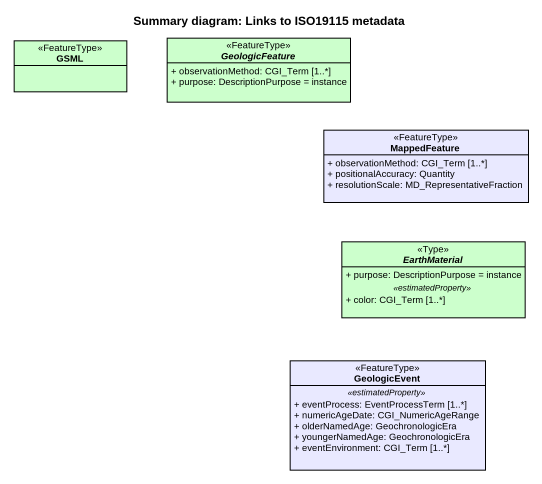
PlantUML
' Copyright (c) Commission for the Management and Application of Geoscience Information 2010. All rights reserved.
@startuml
title Summary diagram: Links to ISO19115 metadata
hide circle
hide empty members
skinparam classAttributeIconSize 0
class GSML <<FeatureType>> #CCFFCC
abstract class GeologicFeature <<FeatureType>> #CCFFCC {
  + observationMethod: CGI_Term [1..*]
  + purpose: DescriptionPurpose = instance
}
class MappedFeature <<FeatureType>> #E9E9FF {
  + observationMethod: CGI_Term [1..*]
  + positionalAccuracy: Quantity
  + resolutionScale: MD_RepresentativeFraction
}
abstract class EarthMaterial <<Type>> #CCFFCC {
  + purpose: DescriptionPurpose = instance
  .. <<estimatedProperty>> ..
  + color: CGI_Term [1..*]
}
class GeologicEvent <<FeatureType>> #E9E9FF {
  .. <<estimatedProperty>> ..
  + eventProcess: EventProcessTerm [1..*]
  + numericAgeDate: CGI_NumericAgeRange
  + olderNamedAge: GeochronologicEra
  + youngerNamedAge: GeochronologicEra
  + eventEnvironment: CGI_Term [1..*]
}
@enduml
